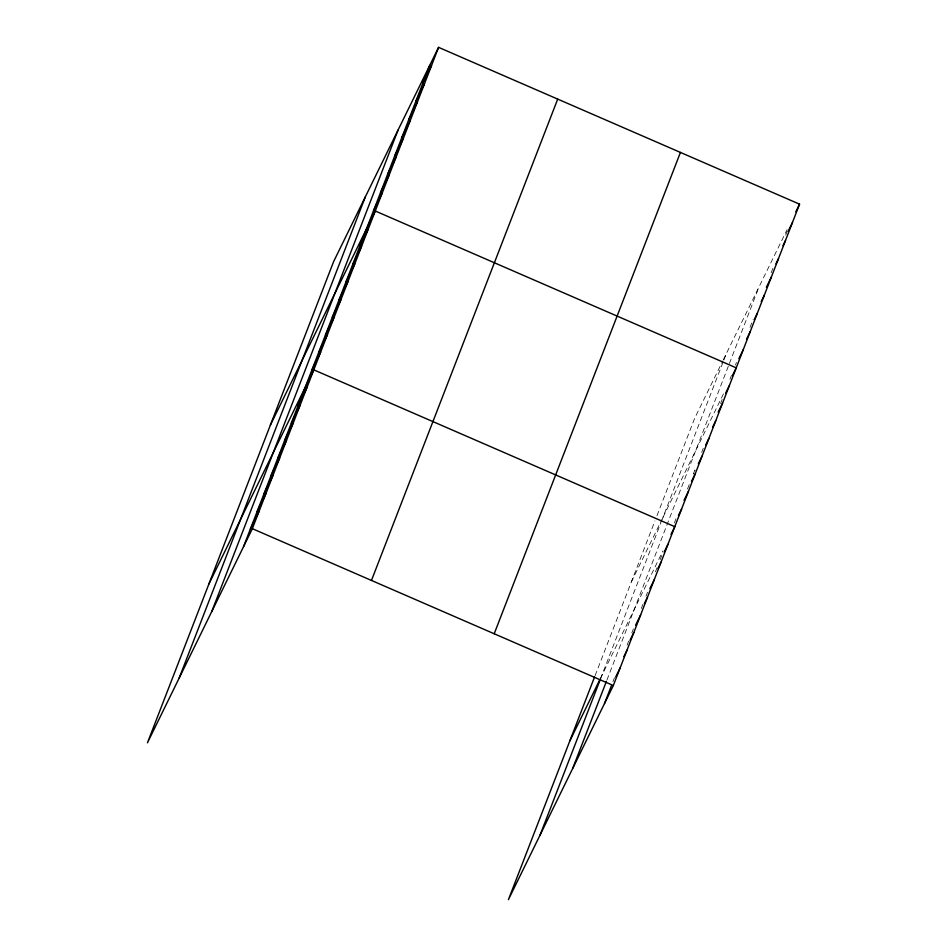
<?xml version="1.0" encoding="UTF-8"?>
<svg xmlns="http://www.w3.org/2000/svg" width="947" height="947" viewBox="0 0 947 947"><rect width="100%" height="100%" fill="white"/><g stroke="black" fill="none" stroke-linecap="round" stroke-linejoin="round"><path stroke-width="0.71" stroke-dasharray="4.74 3.55" d="M595.095 675.637L654.945 520.921M656.958 515.724L694.648 418.314L722.703 361.056M600.528 678.798L660.935 522.673M661.468 521.312L723.342 361.375M723.839 360.085L726.361 353.586M606.944 680.005L728.87 364.832M729.379 363.541L759.021 286.905M612.91 681.804L614.485 677.732M627.092 645.144L628.666 641.072M631.815 632.927L633.389 628.855M641.273 608.495L642.847 604.411M645.996 596.267L647.57 592.195M655.454 571.834L657.029 567.762M660.177 559.618L661.752 555.546M674.359 522.957L675.933 518.885M687.498 489.019L690.126 482.224M694.849 470.008L693.275 474.08L695.157 470.221M701.68 452.358L703.254 448.286M720.584 403.493L722.159 399.409M729.924 379.345L731.439 375.45M735.452 365.057L736.458 362.464M750.024 327.39L753.043 319.601M771.13 272.843L773.143 267.646M785.702 235.176L787.217 231.269M723.307 359.813L787.075 229.648M631.329 581.967L661.823 519.737M663.042 517.24L724.36 392.058M600.362 678.573L662.912 550.905"/><path stroke-width="1.42" d="M179.161 678.099L365.388 196.763M211.82 611.419L398.048 130.082M243.533 546.691L429.76 65.355M438.579 47.35L333.675 261.479L147.448 742.827L252.352 528.686L438.579 47.35L799.552 204.173L613.325 685.521L508.421 899.65L594.562 676.998M371.473 580.44L557.7 99.104M494.204 633.768L680.431 152.42M540.133 834.923L600.528 678.798M572.793 768.242L606.411 681.355M604.506 703.526L611.336 685.877M422.717 83.537L431.548 65.532M415.686 101.72L424.505 83.715M408.654 119.902L417.473 101.897M401.611 138.096L410.442 120.091M394.579 156.279L403.398 138.274M387.548 174.461L396.367 156.456M380.505 192.643L389.335 174.639M373.473 210.826L382.292 192.821M270.357 425.132L375.261 211.003L736.233 367.838L732.457 375.545M359.611 246.658L368.43 228.653M352.781 264.308L361.6 246.303M345.951 281.957L354.77 263.953M339.121 299.607L347.951 281.602M332.302 317.257L341.121 299.252M325.472 334.907L334.291 316.902M318.642 352.556L327.461 334.551M311.812 370.206L320.631 352.201M208.908 583.979L313.8 369.851L674.785 526.674L670.997 534.392M298.151 405.505L306.982 387.501M291.333 423.155L300.152 405.15M284.502 440.805L293.321 422.8M277.672 458.455L286.491 440.45M270.842 476.104L279.661 458.099M264.012 493.754L272.831 475.749M257.182 511.404L266.012 493.399M250.363 529.053L259.182 511.049M795.776 211.891L799.552 204.173M788.105 231.364L792.521 222.356M782.956 245.687L785.477 240.55M775.924 263.87L778.446 258.732M766.372 287.201L771.414 276.915M761.222 301.525L764.371 295.097M754.191 319.707L757.34 313.279M746.52 339.18L750.308 331.462M738.861 358.653L743.265 349.644M725.627 393.194L729.403 385.476M718.169 412.134L722.573 403.126M712.594 427.215L715.754 420.776M705.775 444.865L708.924 438.425M698.318 463.793L702.094 456.075M691.488 481.443L695.264 473.725M684.03 500.383L688.433 491.375M678.454 515.452L681.603 509.024M569.881 740.803L599.759 679.816M664.167 552.042L667.955 544.324M657.976 568.401L661.124 561.973M649.879 588.632L654.294 579.623M644.315 603.701L647.464 597.273M635.603 625.209L640.634 614.923M630.027 640.29L633.815 632.572M623.836 656.65L626.985 650.222M615.739 676.868L620.155 667.872M252.352 528.686L613.325 685.521"/></g></svg>
